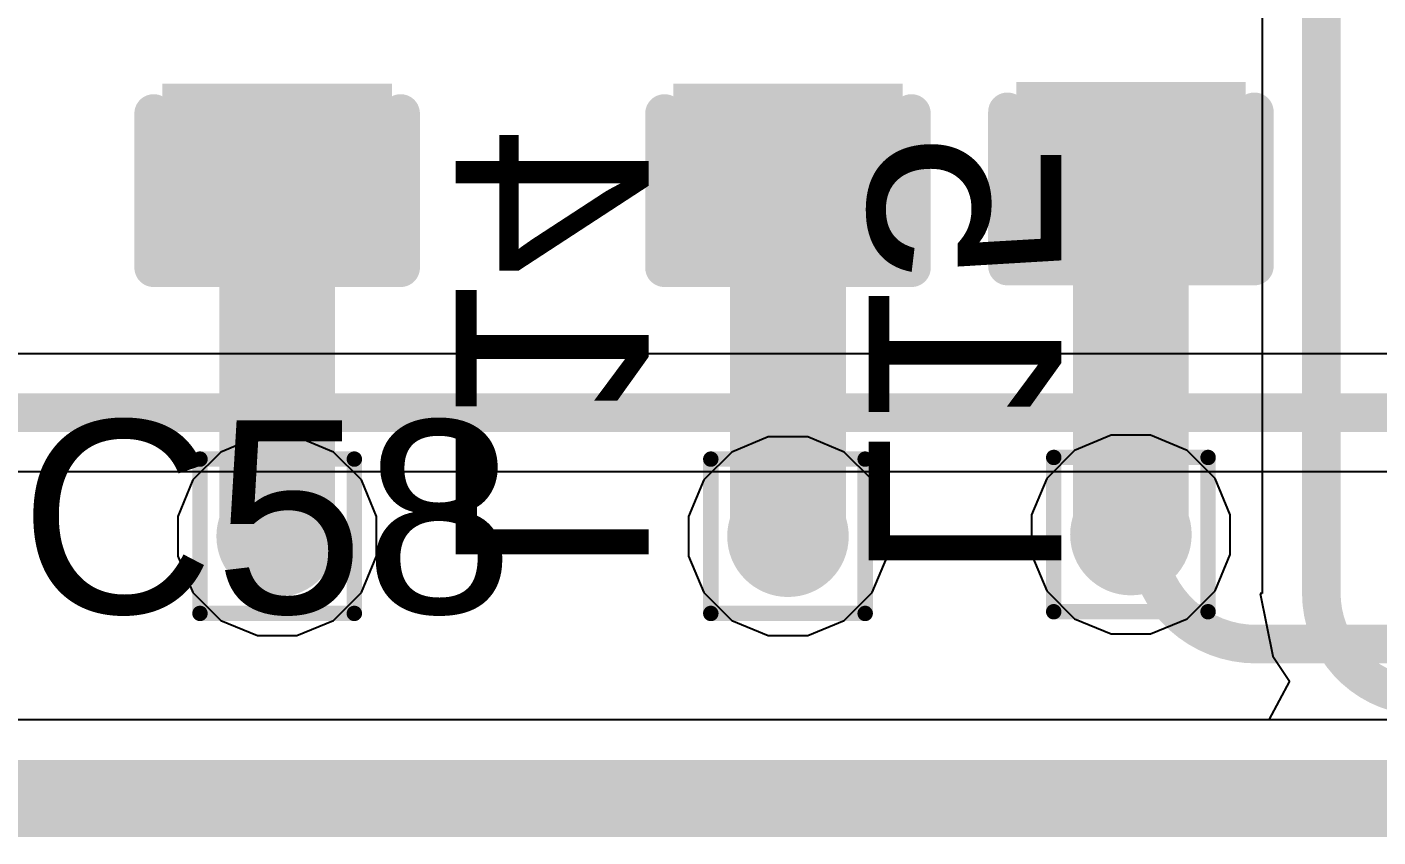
# Model space of a CAD drawing. Header units: inches. Extents: x -12 to 5355, y -7 to 5366.
# Drawn here: x 18.109 to 22.556, y -0.127 to 2.54 of the extents above; entities that cross this region are included whole.
import ezdxf

# ---------------------------------------------------------------- set-up
doc = ezdxf.new("R2010")
doc.units = ezdxf.units.IN
for name, color, linetype in [('Board Outline', 216, 'Continuous'), ('BOTTOM LAYER', 5, 'Continuous'), ('Bottom Overlay', 54, 'Continuous'), ('Drill Drawing', 1, 'Continuous'), ('GROUND1', 16, 'Continuous'), ('GROUND2', 156, 'Continuous'), ('POWER', 76, 'Continuous'), ('SIGNAL', 90, 'Continuous'), ('TOP LAYER', 1, 'Continuous'), ('Top Overlay', 2, 'Continuous'), ('Top Paste', 8, 'Continuous'), ('Top Solder', 216, 'Continuous'), ('Via Holes', 16, 'Continuous')]:
    doc.layers.add(name, color=color, linetype=linetype)
doc.styles.add('Arial', font='', dxfattribs={"height": 0.2})
doc.styles.get('Arial').set_extended_font_data('Arial')

# ---------------------------------------------------------------- blocks, each defined once
blk = doc.blocks.new('C___0402_58')
at = {"layer": 'TOP LAYER'}
for points in [[(-0.6985, -0.3175), (-0.6985, 0.3175), (-0.2413, 0.3175), (-0.2413, -0.3175)], [(0.2413, -0.3175), (0.2413, 0.3175), (0.6985, 0.3175), (0.6985, -0.3175)]]:
    blk.add_hatch(color=1, dxfattribs=at).paths.add_polyline_path(points)
at = {"layer": 'Top Paste'}
for points in [[(-0.6985, -0.3175), (-0.6985, 0.3175), (-0.2413, 0.3175), (-0.2413, -0.3175)], [(0.2413, -0.3175), (0.2413, 0.3175), (0.6985, 0.3175), (0.6985, -0.3175)]]:
    blk.add_hatch(color=8, dxfattribs=at).paths.add_polyline_path(points)
at = {"layer": 'Top Solder'}
for points in [[(-0.7585, -0.3775), (-0.7585, 0.3775), (-0.1813, 0.3775), (-0.1813, -0.3775)], [(0.1813, -0.3775), (0.1813, 0.3775), (0.7585, 0.3775), (0.7585, -0.3775)]]:
    blk.add_hatch(color=216, dxfattribs=at).paths.add_polyline_path(points)
at = {"layer": 'Top Overlay'}
for points in [[(-0.7874, 0.4064, 0.127, 0.127, 0), (-0.7874, -0.4064, 0.127, 0.127, 0)], [(-0.7874, 0.4064, 0.127, 0.127, 0), (-0.2794, 0.4064, 0.127, 0.127, 0)], [(0.2794, 0.4064, 0.127, 0.127, 0), (0.7874, 0.4064, 0.127, 0.127, 0)], [(0.7874, 0.4064, 0.127, 0.127, 0), (0.7874, -0.4064, 0.127, 0.127, 0)], [(-0.7874, -0.4064, 0.127, 0.127, 0), (-0.2794, -0.4064, 0.127, 0.127, 0)], [(0.2794, -0.4064, 0.127, 0.127, 0), (0.7874, -0.4064, 0.127, 0.127, 0)]]:
    blk.add_lwpolyline(points, format="xyseb", dxfattribs=at)
for points in [[(-0.8191, 0.4064, 0.0635, 0.0635, 1), (-0.7556, 0.4064, 0.0635, 0.0635, 1)], [(-0.8191, 0.4064, 0.0635, 0.0635, 1), (-0.7556, 0.4064, 0.0635, 0.0635, 1)], [(-0.3111, 0.4064, 0.0635, 0.0635, 1), (-0.2477, 0.4064, 0.0635, 0.0635, 1)], [(0.2477, 0.4064, 0.0635, 0.0635, 1), (0.3111, 0.4064, 0.0635, 0.0635, 1)], [(0.7556, 0.4064, 0.0635, 0.0635, 1), (0.8191, 0.4064, 0.0635, 0.0635, 1)], [(0.7556, 0.4064, 0.0635, 0.0635, 1), (0.8191, 0.4064, 0.0635, 0.0635, 1)], [(-0.8191, -0.4064, 0.0635, 0.0635, 1), (-0.7556, -0.4064, 0.0635, 0.0635, 1)], [(-0.8191, -0.4064, 0.0635, 0.0635, 1), (-0.7556, -0.4064, 0.0635, 0.0635, 1)], [(-0.3111, -0.4064, 0.0635, 0.0635, 1), (-0.2477, -0.4064, 0.0635, 0.0635, 1)], [(0.2477, -0.4064, 0.0635, 0.0635, 1), (0.3111, -0.4064, 0.0635, 0.0635, 1)], [(0.7556, -0.4064, 0.0635, 0.0635, 1), (0.8191, -0.4064, 0.0635, 0.0635, 1)], [(0.7556, -0.4064, 0.0635, 0.0635, 1), (0.8191, -0.4064, 0.0635, 0.0635, 1)]]:
    blk.add_lwpolyline(points, format="xyseb", close=True, dxfattribs=at)
blk = doc.blocks.new('C___0402_59')
at = {"layer": 'TOP LAYER'}
for points in [[(-0.6985, -0.3175), (-0.6985, 0.3175), (-0.2413, 0.3175), (-0.2413, -0.3175)], [(0.2413, -0.3175), (0.2413, 0.3175), (0.6985, 0.3175), (0.6985, -0.3175)]]:
    blk.add_hatch(color=1, dxfattribs=at).paths.add_polyline_path(points)
at = {"layer": 'Top Paste'}
for points in [[(-0.6985, -0.3175), (-0.6985, 0.3175), (-0.2413, 0.3175), (-0.2413, -0.3175)], [(0.2413, -0.3175), (0.2413, 0.3175), (0.6985, 0.3175), (0.6985, -0.3175)]]:
    blk.add_hatch(color=8, dxfattribs=at).paths.add_polyline_path(points)
at = {"layer": 'Top Solder'}
for points in [[(-0.7585, -0.3775), (-0.7585, 0.3775), (-0.1813, 0.3775), (-0.1813, -0.3775)], [(0.1813, -0.3775), (0.1813, 0.3775), (0.7585, 0.3775), (0.7585, -0.3775)]]:
    blk.add_hatch(color=216, dxfattribs=at).paths.add_polyline_path(points)
at = {"layer": 'Top Overlay'}
for points in [[(-0.7874, 0.4064, 0.127, 0.127, 0), (-0.7874, -0.4064, 0.127, 0.127, 0)], [(-0.7874, 0.4064, 0.127, 0.127, 0), (-0.2794, 0.4064, 0.127, 0.127, 0)], [(0.2794, 0.4064, 0.127, 0.127, 0), (0.7874, 0.4064, 0.127, 0.127, 0)], [(0.7874, 0.4064, 0.127, 0.127, 0), (0.7874, -0.4064, 0.127, 0.127, 0)], [(-0.7874, -0.4064, 0.127, 0.127, 0), (-0.2794, -0.4064, 0.127, 0.127, 0)], [(0.2794, -0.4064, 0.127, 0.127, 0), (0.7874, -0.4064, 0.127, 0.127, 0)]]:
    blk.add_lwpolyline(points, format="xyseb", dxfattribs=at)
for points in [[(-0.8191, 0.4064, 0.0635, 0.0635, 1), (-0.7556, 0.4064, 0.0635, 0.0635, 1)], [(-0.8191, 0.4064, 0.0635, 0.0635, 1), (-0.7556, 0.4064, 0.0635, 0.0635, 1)], [(-0.3111, 0.4064, 0.0635, 0.0635, 1), (-0.2477, 0.4064, 0.0635, 0.0635, 1)], [(0.2477, 0.4064, 0.0635, 0.0635, 1), (0.3111, 0.4064, 0.0635, 0.0635, 1)], [(0.7556, 0.4064, 0.0635, 0.0635, 1), (0.8191, 0.4064, 0.0635, 0.0635, 1)], [(0.7556, 0.4064, 0.0635, 0.0635, 1), (0.8191, 0.4064, 0.0635, 0.0635, 1)], [(-0.8191, -0.4064, 0.0635, 0.0635, 1), (-0.7556, -0.4064, 0.0635, 0.0635, 1)], [(-0.8191, -0.4064, 0.0635, 0.0635, 1), (-0.7556, -0.4064, 0.0635, 0.0635, 1)], [(-0.3111, -0.4064, 0.0635, 0.0635, 1), (-0.2477, -0.4064, 0.0635, 0.0635, 1)], [(0.2477, -0.4064, 0.0635, 0.0635, 1), (0.3111, -0.4064, 0.0635, 0.0635, 1)], [(0.7556, -0.4064, 0.0635, 0.0635, 1), (0.8191, -0.4064, 0.0635, 0.0635, 1)], [(0.7556, -0.4064, 0.0635, 0.0635, 1), (0.8191, -0.4064, 0.0635, 0.0635, 1)]]:
    blk.add_lwpolyline(points, format="xyseb", close=True, dxfattribs=at)
blk = doc.blocks.new('C___0402_124')
at = {"layer": 'TOP LAYER'}
for points in [[(-0.6985, -0.3175), (-0.6985, 0.3175), (-0.2413, 0.3175), (-0.2413, -0.3175)], [(0.2413, -0.3175), (0.2413, 0.3175), (0.6985, 0.3175), (0.6985, -0.3175)]]:
    blk.add_hatch(color=1, dxfattribs=at).paths.add_polyline_path(points)
at = {"layer": 'Top Paste'}
for points in [[(-0.6985, -0.3175), (-0.6985, 0.3175), (-0.2413, 0.3175), (-0.2413, -0.3175)], [(0.2413, -0.3175), (0.2413, 0.3175), (0.6985, 0.3175), (0.6985, -0.3175)]]:
    blk.add_hatch(color=8, dxfattribs=at).paths.add_polyline_path(points)
at = {"layer": 'Top Solder'}
for points in [[(-0.7585, -0.3775), (-0.7585, 0.3775), (-0.1813, 0.3775), (-0.1813, -0.3775)], [(0.1813, -0.3775), (0.1813, 0.3775), (0.7585, 0.3775), (0.7585, -0.3775)]]:
    blk.add_hatch(color=216, dxfattribs=at).paths.add_polyline_path(points)
at = {"layer": 'Top Overlay'}
for points in [[(-0.7874, 0.4064, 0.127, 0.127, 0), (-0.7874, -0.4064, 0.127, 0.127, 0)], [(-0.7874, 0.4064, 0.127, 0.127, 0), (-0.2794, 0.4064, 0.127, 0.127, 0)], [(0.2794, 0.4064, 0.127, 0.127, 0), (0.7874, 0.4064, 0.127, 0.127, 0)], [(0.7874, 0.4064, 0.127, 0.127, 0), (0.7874, -0.4064, 0.127, 0.127, 0)], [(-0.7874, -0.4064, 0.127, 0.127, 0), (-0.2794, -0.4064, 0.127, 0.127, 0)], [(0.2794, -0.4064, 0.127, 0.127, 0), (0.7874, -0.4064, 0.127, 0.127, 0)]]:
    blk.add_lwpolyline(points, format="xyseb", dxfattribs=at)
for points in [[(-0.8191, 0.4064, 0.0635, 0.0635, 1), (-0.7556, 0.4064, 0.0635, 0.0635, 1)], [(-0.8191, 0.4064, 0.0635, 0.0635, 1), (-0.7556, 0.4064, 0.0635, 0.0635, 1)], [(-0.3111, 0.4064, 0.0635, 0.0635, 1), (-0.2477, 0.4064, 0.0635, 0.0635, 1)], [(0.2477, 0.4064, 0.0635, 0.0635, 1), (0.3111, 0.4064, 0.0635, 0.0635, 1)], [(0.7556, 0.4064, 0.0635, 0.0635, 1), (0.8191, 0.4064, 0.0635, 0.0635, 1)], [(0.7556, 0.4064, 0.0635, 0.0635, 1), (0.8191, 0.4064, 0.0635, 0.0635, 1)], [(-0.8191, -0.4064, 0.0635, 0.0635, 1), (-0.7556, -0.4064, 0.0635, 0.0635, 1)], [(-0.8191, -0.4064, 0.0635, 0.0635, 1), (-0.7556, -0.4064, 0.0635, 0.0635, 1)], [(-0.3111, -0.4064, 0.0635, 0.0635, 1), (-0.2477, -0.4064, 0.0635, 0.0635, 1)], [(0.2477, -0.4064, 0.0635, 0.0635, 1), (0.3111, -0.4064, 0.0635, 0.0635, 1)], [(0.7556, -0.4064, 0.0635, 0.0635, 1), (0.8191, -0.4064, 0.0635, 0.0635, 1)], [(0.7556, -0.4064, 0.0635, 0.0635, 1), (0.8191, -0.4064, 0.0635, 0.0635, 1)]]:
    blk.add_lwpolyline(points, format="xyseb", close=True, dxfattribs=at)

msp = doc.modelspace()

# ---------------------------------------------------------------- hatches: boundary and pattern name
at = {"layer": 'BOTTOM LAYER'}
h = msp.add_hatch(color=5, dxfattribs=at)
edge = h.paths.add_edge_path()
edge.add_arc((21.7424, 0.8686), 0.2, 0, 360)
h = msp.add_hatch(color=5, dxfattribs=at)
edge = h.paths.add_edge_path()
edge.add_arc((18.9324, 0.8631), 0.2, 0, 360)
h = msp.add_hatch(color=5, dxfattribs=at)
edge = h.paths.add_edge_path()
edge.add_arc((20.6137, 0.8631), 0.2, 0, 360)
at = {"layer": 'GROUND1'}
h = msp.add_hatch(color=16, dxfattribs=at)
edge = h.paths.add_edge_path()
edge.add_arc((21.7424, 0.8686), 0.2, 0, 360)
h = msp.add_hatch(color=16, dxfattribs=at)
edge = h.paths.add_edge_path()
edge.add_arc((18.9324, 0.8631), 0.2, 0, 360)
h = msp.add_hatch(color=16, dxfattribs=at)
edge = h.paths.add_edge_path()
edge.add_arc((20.6137, 0.8631), 0.2, 0, 360)
at = {"layer": 'GROUND2'}
h = msp.add_hatch(color=156, dxfattribs=at)
edge = h.paths.add_edge_path()
edge.add_arc((21.7424, 0.8686), 0.2, 0, 360)
h = msp.add_hatch(color=156, dxfattribs=at)
edge = h.paths.add_edge_path()
edge.add_arc((18.9324, 0.8631), 0.2, 0, 360)
h = msp.add_hatch(color=156, dxfattribs=at)
edge = h.paths.add_edge_path()
edge.add_arc((20.6137, 0.8631), 0.2, 0, 360)
at = {"layer": 'POWER'}
h = msp.add_hatch(color=76, dxfattribs=at)
edge = h.paths.add_edge_path()
edge.add_arc((21.7424, 0.8686), 0.2, 0, 360)
h = msp.add_hatch(color=76, dxfattribs=at)
edge = h.paths.add_edge_path()
edge.add_arc((18.9324, 0.8631), 0.2, 0, 360)
h = msp.add_hatch(color=76, dxfattribs=at)
edge = h.paths.add_edge_path()
edge.add_arc((20.6137, 0.8631), 0.2, 0, 360)
at = {"layer": 'SIGNAL'}
h = msp.add_hatch(color=90, dxfattribs=at)
edge = h.paths.add_edge_path()
edge.add_arc((21.7424, 0.8686), 0.2, 0, 360)
h = msp.add_hatch(color=90, dxfattribs=at)
edge = h.paths.add_edge_path()
edge.add_arc((18.9324, 0.8631), 0.2, 0, 360)
h = msp.add_hatch(color=90, dxfattribs=at)
edge = h.paths.add_edge_path()
edge.add_arc((20.6137, 0.8631), 0.2, 0, 360)
at = {"layer": 'TOP LAYER'}
h = msp.add_hatch(color=1, dxfattribs=at)
edge = h.paths.add_edge_path()
edge.add_arc((21.7424, 0.8686), 0.2, 0, 360)
h = msp.add_hatch(color=1, dxfattribs=at)
edge = h.paths.add_edge_path()
edge.add_arc((18.9324, 0.8631), 0.2, 0, 360)
h = msp.add_hatch(color=1, dxfattribs=at)
edge = h.paths.add_edge_path()
edge.add_arc((20.6137, 0.8631), 0.2, 0, 360)
at = {"layer": 'Via Holes'}
h = msp.add_hatch(color=7, dxfattribs=at)
edge = h.paths.add_edge_path()
edge.add_arc((18.9324, 0.8631), 0.1, 0, 360)
h = msp.add_hatch(color=7, dxfattribs=at)
edge = h.paths.add_edge_path()
edge.add_arc((20.6137, 0.8631), 0.1, 0, 360)
h = msp.add_hatch(color=7, dxfattribs=at)
edge = h.paths.add_edge_path()
edge.add_arc((21.7424, 0.8686), 0.1, 0, 360)

# ---------------------------------------------------------------- linework, layer by layer
at = {"layer": 'Board Outline'}
msp.add_lwpolyline([(0, 0, 0.254, 0.254, 0), (35.1282, 0, 0.254, 0.254, 0)], format="xyseb", dxfattribs=at)
at = {"layer": 'BOTTOM LAYER'}
for p, q in [((22.1748, 4.7164), (22.1748, 0.6751)), ((22.1748, 0.6751), (22.1682, 0.6751)), ((22.1682, 0.6751), (22.2093, 0.4687)), ((22.2093, 0.4687), (22.2646, 0.386)), ((22.2646, 0.386), (22.1967, 0.259)), ((22.1967, 0.259), (0.259, 0.259))]:
    msp.add_line(p, q, dxfattribs=at)
for points in [[(22.3691, 0.6751, 0.127, 0.127, 0), (22.3691, 9.9651, 0.127, 0.127, 0)], [(22.7076, 0.3366, 0.127, 0.127, -0.414214), (22.3691, 0.6751, 0.127, 0.127, 0)]]:
    msp.add_lwpolyline(points, format="xyseb", dxfattribs=at)
msp.add_lwpolyline([(22.3373, 0.6751, 0.0635, 0.0635, 1), (22.4008, 0.6751, 0.0635, 0.0635, 1)], format="xyseb", close=True, dxfattribs=at)
msp.add_lwpolyline([(22.3373, 0.6751, 0.0635, 0.0635, 1), (22.4008, 0.6751, 0.0635, 0.0635, 1)], format="xyseb", close=True, dxfattribs=at)
at = {"layer": 'Drill Drawing'}
for points in [[(18.6784, 1.1171, 0.0508, 0.0508, 0), (19.1864, 1.1171, 0.0508, 0.0508, 0)], [(18.6784, 0.6091, 0.0508, 0.0508, 0), (18.6784, 1.1171, 0.0508, 0.0508, 0)], [(19.1864, 0.6091, 0.0508, 0.0508, 0), (19.1864, 1.1171, 0.0508, 0.0508, 0)], [(20.3597, 1.1171, 0.0508, 0.0508, 0), (20.8677, 1.1171, 0.0508, 0.0508, 0)], [(20.3597, 0.6091, 0.0508, 0.0508, 0), (20.3597, 1.1171, 0.0508, 0.0508, 0)], [(20.8677, 0.6091, 0.0508, 0.0508, 0), (20.8677, 1.1171, 0.0508, 0.0508, 0)], [(21.4884, 1.1226, 0.0508, 0.0508, 0), (21.9964, 1.1226, 0.0508, 0.0508, 0)], [(21.4884, 0.6146, 0.0508, 0.0508, 0), (21.4884, 1.1226, 0.0508, 0.0508, 0)], [(21.9964, 0.6146, 0.0508, 0.0508, 0), (21.9964, 1.1226, 0.0508, 0.0508, 0)], [(18.6784, 0.6091, 0.0508, 0.0508, 0), (19.1864, 0.6091, 0.0508, 0.0508, 0)], [(20.3597, 0.6091, 0.0508, 0.0508, 0), (20.8677, 0.6091, 0.0508, 0.0508, 0)], [(21.4884, 0.6146, 0.0508, 0.0508, 0), (21.9964, 0.6146, 0.0508, 0.0508, 0)]]:
    msp.add_lwpolyline(points, format="xyseb", dxfattribs=at)
for points in [[(18.6657, 1.1171, 0.0254, 0.0254, 1), (18.6911, 1.1171, 0.0254, 0.0254, 1)], [(18.6657, 1.1171, 0.0254, 0.0254, 1), (18.6911, 1.1171, 0.0254, 0.0254, 1)], [(19.1737, 1.1171, 0.0254, 0.0254, 1), (19.1991, 1.1171, 0.0254, 0.0254, 1)], [(19.1737, 1.1171, 0.0254, 0.0254, 1), (19.1991, 1.1171, 0.0254, 0.0254, 1)], [(20.347, 1.1171, 0.0254, 0.0254, 1), (20.3724, 1.1171, 0.0254, 0.0254, 1)], [(20.347, 1.1171, 0.0254, 0.0254, 1), (20.3724, 1.1171, 0.0254, 0.0254, 1)], [(20.855, 1.1171, 0.0254, 0.0254, 1), (20.8804, 1.1171, 0.0254, 0.0254, 1)], [(20.855, 1.1171, 0.0254, 0.0254, 1), (20.8804, 1.1171, 0.0254, 0.0254, 1)], [(21.4757, 1.1226, 0.0254, 0.0254, 1), (21.5011, 1.1226, 0.0254, 0.0254, 1)], [(21.4757, 1.1226, 0.0254, 0.0254, 1), (21.5011, 1.1226, 0.0254, 0.0254, 1)], [(21.9837, 1.1226, 0.0254, 0.0254, 1), (22.0091, 1.1226, 0.0254, 0.0254, 1)], [(21.9837, 1.1226, 0.0254, 0.0254, 1), (22.0091, 1.1226, 0.0254, 0.0254, 1)], [(18.6657, 0.6091, 0.0254, 0.0254, 1), (18.6911, 0.6091, 0.0254, 0.0254, 1)], [(18.6657, 0.6091, 0.0254, 0.0254, 1), (18.6911, 0.6091, 0.0254, 0.0254, 1)], [(19.1737, 0.6091, 0.0254, 0.0254, 1), (19.1991, 0.6091, 0.0254, 0.0254, 1)], [(19.1737, 0.6091, 0.0254, 0.0254, 1), (19.1991, 0.6091, 0.0254, 0.0254, 1)], [(20.347, 0.6091, 0.0254, 0.0254, 1), (20.3724, 0.6091, 0.0254, 0.0254, 1)], [(20.347, 0.6091, 0.0254, 0.0254, 1), (20.3724, 0.6091, 0.0254, 0.0254, 1)], [(20.855, 0.6091, 0.0254, 0.0254, 1), (20.8804, 0.6091, 0.0254, 0.0254, 1)], [(20.855, 0.6091, 0.0254, 0.0254, 1), (20.8804, 0.6091, 0.0254, 0.0254, 1)], [(21.4757, 0.6146, 0.0254, 0.0254, 1), (21.5011, 0.6146, 0.0254, 0.0254, 1)], [(21.4757, 0.6146, 0.0254, 0.0254, 1), (21.5011, 0.6146, 0.0254, 0.0254, 1)], [(21.9837, 0.6146, 0.0254, 0.0254, 1), (22.0091, 0.6146, 0.0254, 0.0254, 1)], [(21.9837, 0.6146, 0.0254, 0.0254, 1), (22.0091, 0.6146, 0.0254, 0.0254, 1)]]:
    msp.add_lwpolyline(points, format="xyseb", close=True, dxfattribs=at)
at = {"layer": 'GROUND1'}
msp.add_line((34.8692, 0.259), (0.259, 0.259), dxfattribs=at)
at = {"layer": 'GROUND2'}
msp.add_line((34.8692, 0.259), (0.259, 0.259), dxfattribs=at)
at = {"layer": 'POWER'}
for p, q in [((18.8674, 1.1901), (18.7472, 1.1403)), ((18.9975, 1.1901), (18.8674, 1.1901)), ((19.1176, 1.1403), (18.9975, 1.1901)), ((20.5486, 1.1901), (20.4284, 1.1403)), ((20.6787, 1.1901), (20.5486, 1.1901)), ((20.7989, 1.1403), (20.6787, 1.1901)), ((21.6774, 1.1956), (21.5572, 1.1458)), ((21.8074, 1.1956), (21.6774, 1.1956)), ((21.9276, 1.1458), (21.8074, 1.1956)), ((18.7472, 1.1403), (18.6552, 1.0484)), ((19.2096, 1.0484), (19.1176, 1.1403)), ((20.4284, 1.1403), (20.3365, 1.0484)), ((20.8909, 1.0484), (20.7989, 1.1403)), ((21.5572, 1.1458), (21.4652, 1.0538)), ((22.0196, 1.0538), (21.9276, 1.1458)), ((18.6552, 1.0484), (18.6054, 0.9282)), ((19.2594, 0.9282), (19.2096, 1.0484)), ((20.3365, 1.0484), (20.2867, 0.9282)), ((20.9407, 0.9282), (20.8909, 1.0484)), ((21.4652, 1.0538), (21.4154, 0.9337)), ((22.0694, 0.9337), (22.0196, 1.0538)), ((18.6054, 0.9282), (18.6054, 0.7981)), ((19.2594, 0.7981), (19.2594, 0.9282)), ((20.2867, 0.9282), (20.2867, 0.7981)), ((20.9407, 0.7981), (20.9407, 0.9282)), ((21.4154, 0.9337), (21.4154, 0.8036)), ((22.0694, 0.8036), (22.0694, 0.9337)), ((21.4154, 0.8036), (21.4652, 0.6834)), ((22.0196, 0.6834), (22.0694, 0.8036)), ((18.6054, 0.7981), (18.6552, 0.6779)), ((19.2096, 0.6779), (19.2594, 0.7981)), ((20.2867, 0.7981), (20.3365, 0.6779)), ((20.8909, 0.6779), (20.9407, 0.7981)), ((18.6552, 0.6779), (18.7472, 0.5859)), ((19.1176, 0.5859), (19.2096, 0.6779)), ((20.3365, 0.6779), (20.4284, 0.5859)), ((20.7989, 0.5859), (20.8909, 0.6779)), ((21.4652, 0.6834), (21.5572, 0.5914)), ((21.9276, 0.5914), (22.0196, 0.6834)), ((18.7472, 0.5859), (18.8674, 0.5361)), ((18.9975, 0.5361), (19.1176, 0.5859)), ((20.4284, 0.5859), (20.5486, 0.5361)), ((20.6787, 0.5361), (20.7989, 0.5859)), ((21.5572, 0.5914), (21.6774, 0.5416)), ((21.8074, 0.5416), (21.9276, 0.5914)), ((18.8674, 0.5361), (18.9975, 0.5361)), ((20.5486, 0.5361), (20.6787, 0.5361)), ((21.6774, 0.5416), (21.8074, 0.5416)), ((34.8692, 0.259), (11.0591, 0.259))]:
    msp.add_line(p, q, dxfattribs=at)
at = {"layer": 'SIGNAL'}
for p, q in [((23.0064, 1.4642), (14.0614, 1.4642)), ((14.0614, 1.0758), (23.4348, 1.0758)), ((34.8692, 0.259), (0.259, 0.259))]:
    msp.add_line(p, q, dxfattribs=at)
msp.add_lwpolyline([(14.0614, 1.27, 0.127, 0.127, 0), (23.703, 1.27, 0.127, 0.127, 0)], format="xyseb", dxfattribs=at)
at = {"layer": 'TOP LAYER'}
msp.add_line((34.8692, 0.259), (0.259, 0.259), dxfattribs=at)
for points in [[(18.9324, 0.8631, 0.381, 0.381, 0), (18.9324, 2.0646, 0.381, 0.381, 0)], [(20.6137, 0.8631, 0.381, 0.381, 0), (20.6137, 2.0646, 0.381, 0.381, 0)], [(21.7424, 0.8686, 0.381, 0.381, 0), (21.7424, 2.0701, 0.381, 0.381, 0)], [(21.7424, 0.8686, 0.127, 0.127, 0), (21.7933, 0.8177, 0.127, 0.127, 0)], [(21.7933, 0.8177, 0.127, 0.127, 0), (21.8074, 0.7689, 0.127, 0.127, 0)], [(22.1539, 0.508, 0.127, 0.127, -0.3343), (21.8074, 0.7689, 0.127, 0.127, 0)], [(22.1539, 0.508, 0.127, 0.127, 0), (24.9936, 0.508, 0.127, 0.127, 0)]]:
    msp.add_lwpolyline(points, format="xyseb", dxfattribs=at)
for points in [[(18.8372, 2.0646, 0.1905, 0.1905, 1), (19.0277, 2.0646, 0.1905, 0.1905, 1)], [(20.5184, 2.0646, 0.1905, 0.1905, 1), (20.7089, 2.0646, 0.1905, 0.1905, 1)], [(21.6471, 2.0701, 0.1905, 0.1905, 1), (21.8377, 2.0701, 0.1905, 0.1905, 1)], [(18.8372, 0.8631, 0.1905, 0.1905, 1), (19.0277, 0.8631, 0.1905, 0.1905, 1)], [(20.5184, 0.8631, 0.1905, 0.1905, 1), (20.7089, 0.8631, 0.1905, 0.1905, 1)], [(21.6471, 0.8686, 0.1905, 0.1905, 1), (21.8377, 0.8686, 0.1905, 0.1905, 1)], [(21.7107, 0.8686, 0.0635, 0.0635, 1), (21.7741, 0.8686, 0.0635, 0.0635, 1)], [(21.7615, 0.8177, 0.0635, 0.0635, 1), (21.825, 0.8177, 0.0635, 0.0635, 1)], [(21.7615, 0.8177, 0.0635, 0.0635, 1), (21.825, 0.8177, 0.0635, 0.0635, 1)], [(21.7756, 0.7689, 0.0635, 0.0635, 1), (21.8391, 0.7689, 0.0635, 0.0635, 1)], [(21.7756, 0.7689, 0.0635, 0.0635, 1), (21.8391, 0.7689, 0.0635, 0.0635, 1)], [(22.1221, 0.508, 0.0635, 0.0635, 1), (22.1856, 0.508, 0.0635, 0.0635, 1)], [(22.1221, 0.508, 0.0635, 0.0635, 1), (22.1856, 0.508, 0.0635, 0.0635, 1)]]:
    msp.add_lwpolyline(points, format="xyseb", close=True, dxfattribs=at)

# ---------------------------------------------------------------- block references
at = {"rotation": 90}
for name, p in [('C___0402_58', (18.9324, 2.5345)), ('C___0402_59', (20.6137, 2.5345)), ('C___0402_124', (21.7424, 2.54))]:
    msp.add_blockref(name, p, dxfattribs=at)

# ---------------------------------------------------------------- texts
at = {"layer": 'Bottom Overlay', "style": 'Arial', "text_generation_flag": 2}
for s, p in [('L14', (19.52, 0.7305)), ('L15', (20.8788, 0.7112))]:
    msp.add_text(s, height=0.635, rotation=270, dxfattribs=at).set_placement(p)
at = {"layer": 'Top Overlay', "style": 'Arial'}
msp.add_text('C58', height=0.635, dxfattribs=at).set_placement((18.0848, 0.6096))

doc.saveas('drawing.dxf')
